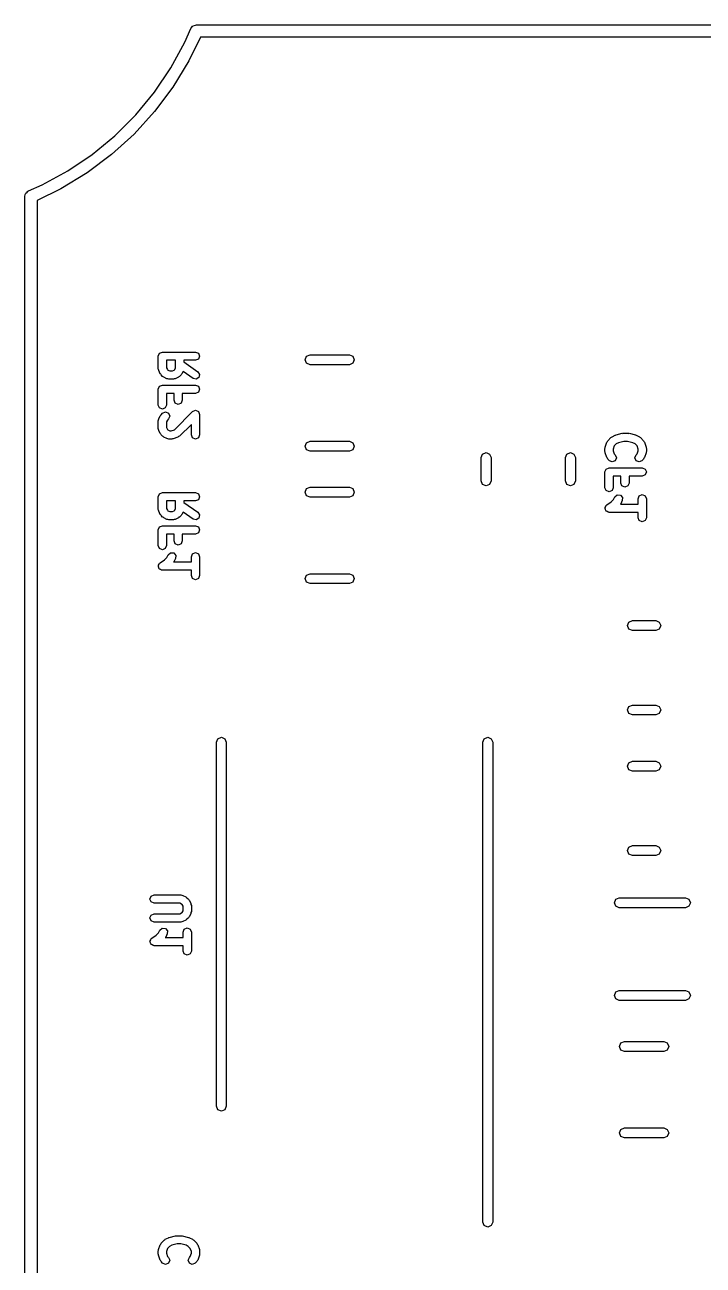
# Model space of a CAD drawing. Extents: x 86.6 to 116.8, y -73.1 to -42.9.
# Drawn here: x 86.61 to 94.81, y -57.92 to -42.93 of the extents above; entities that cross this region are included whole.
import ezdxf

# ---------------------------------------------------------------- set-up
doc = ezdxf.new("R2010")
doc.units = 0
doc.layers.add('BLACK', color=7, linetype='CONTINUOUS')

msp = doc.modelspace()

# ---------------------------------------------------------------- linework, layer by layer
at = {"layer": 'BLACK', "linetype": 'CONTINUOUS'}
for p, q in [((88.550275, -43.137192), (88.620263, -42.973873)), ((88.620263, -42.973874), (88.633816, -42.958391)), ((88.620263, -42.973873), (88.620263, -42.973874)), ((88.633816, -42.958391), (88.640991, -42.945965)), ((88.640991, -42.945965), (88.646425, -42.943986)), ((88.646425, -42.943986), (88.650794, -42.938997)), ((88.650794, -42.938997), (88.675652, -42.933348)), ((88.675652, -42.933348), (88.6892, -42.928418)), ((88.6892, -42.928418), (114.6892, -42.928418)), ((88.379898, -43.44905), (88.550275, -43.137192)), ((88.736038, -43.078418), (88.596716, -43.365034)), ((114.642351, -43.078418), (88.736038, -43.078418)), ((88.180669, -43.743315), (88.379898, -43.44905)), ((88.596716, -43.365034), (88.404487, -43.680273)), ((87.954391, -44.017326), (88.180669, -43.743315)), ((88.404487, -43.680273), (88.183185, -43.975829)), ((87.703109, -44.268606), (87.954391, -44.017326)), ((88.183185, -43.975829), (87.934811, -44.249028)), ((87.429096, -44.494883), (87.703109, -44.268606)), ((87.934811, -44.249028), (87.66161, -44.497401)), ((87.13483, -44.69411), (87.429096, -44.494883)), ((87.66161, -44.497401), (87.366053, -44.718701)), ((86.822971, -44.864486), (87.13483, -44.69411)), ((87.366053, -44.718701), (87.050813, -44.910928)), ((86.618723, -44.977766), (86.623053, -44.972605)), ((86.623053, -44.972605), (86.624779, -44.965012)), ((86.624779, -44.965012), (86.642281, -44.94969)), ((86.642281, -44.94969), (86.6517, -44.938466)), ((86.6517, -44.938466), (86.655962, -44.937714)), ((86.655962, -44.937714), (86.659656, -44.934481)), ((86.659652, -44.934472), (86.822971, -44.864486)), ((86.659656, -44.934481), (86.659652, -44.934472)), ((87.050813, -44.910928), (86.7642, -45.050246)), ((86.6142, -45.003418), (86.618723, -44.977766)), ((86.6142, -71.003418), (86.6142, -45.003418)), ((86.7642, -45.050246), (86.7642, -70.956578)), ((88.227247, -46.933334), (88.241892, -46.897979)), ((88.241892, -46.897979), (88.277247, -46.883334)), ((88.277247, -46.883334), (88.677247, -46.883334)), ((88.677247, -46.883334), (88.712602, -46.897979)), ((88.712602, -46.897979), (88.727247, -46.933334)), ((90.020316, -46.935074), (90.062742, -46.9175)), ((90.062742, -46.9175), (90.537258, -46.9175)), ((90.537258, -46.9175), (90.579684, -46.935074)), ((88.227247, -47.085715), (88.227247, -46.933334)), ((88.436771, -46.983334), (88.327247, -46.983334)), ((88.327247, -46.983334), (88.327247, -47.073911)), ((88.327247, -47.073911), (88.337387, -47.094192)), ((88.42663, -47.094191), (88.436771, -47.073911)), ((88.436771, -47.073911), (88.436771, -46.983334)), ((88.677247, -46.983334), (88.536771, -46.983334)), ((88.536771, -46.983334), (88.536771, -47.002538)), ((88.536771, -47.002538), (88.70592, -47.120943)), ((88.712602, -46.968689), (88.677247, -46.983334)), ((88.727247, -46.933334), (88.712602, -46.968689)), ((90.002742, -46.9775), (90.020316, -46.935074)), ((90.020316, -47.019926), (90.002742, -46.9775)), ((90.062742, -47.0375), (90.020316, -47.019926)), ((90.537258, -47.0375), (90.062742, -47.0375)), ((90.579684, -47.019926), (90.537258, -47.0375)), ((90.579684, -46.935074), (90.597258, -46.9775)), ((90.597258, -46.9775), (90.579684, -47.019926)), ((88.2317, -47.096467), (88.227247, -47.085715)), ((88.232526, -47.108076), (88.2317, -47.096467)), ((88.251574, -47.146171), (88.232526, -47.108076)), ((88.25779, -47.151562), (88.251574, -47.146171)), ((88.26094, -47.159165), (88.25779, -47.151562)), ((88.279987, -47.178213), (88.26094, -47.159165)), ((88.28759, -47.181362), (88.279987, -47.178213)), ((88.292981, -47.187578), (88.28759, -47.181362)), ((88.331078, -47.206627), (88.292981, -47.187578)), ((88.342687, -47.207451), (88.331078, -47.206627)), ((88.337387, -47.094192), (88.34496, -47.101764)), ((88.353438, -47.211905), (88.342687, -47.207451)), ((88.34496, -47.101764), (88.365241, -47.111905)), ((88.41058, -47.211905), (88.353438, -47.211905)), ((88.365241, -47.111905), (88.398777, -47.111905)), ((88.398777, -47.111905), (88.419059, -47.101763)), ((88.421332, -47.207451), (88.41058, -47.211905)), ((88.419059, -47.101763), (88.42663, -47.094191)), ((88.432941, -47.206626), (88.421332, -47.207451)), ((88.471037, -47.187578), (88.432941, -47.206626)), ((88.476428, -47.181361), (88.471037, -47.187578)), ((88.484031, -47.178212), (88.476428, -47.181361)), ((88.503079, -47.159165), (88.484031, -47.178212)), ((88.506228, -47.151561), (88.503079, -47.159165)), ((88.512444, -47.146171), (88.506228, -47.151561)), ((88.526738, -47.117582), (88.512444, -47.146171)), ((88.648574, -47.202866), (88.526738, -47.117582)), ((88.685936, -47.211143), (88.648574, -47.202866)), ((88.718208, -47.190578), (88.685936, -47.211143)), ((88.70592, -47.120943), (88.726485, -47.153216)), ((88.726485, -47.153216), (88.718208, -47.190578)), ((88.227247, -47.333334), (88.241892, -47.297979)), ((88.227247, -47.52381), (88.227247, -47.333334)), ((88.241892, -47.297979), (88.277247, -47.283334)), ((88.277247, -47.283334), (88.677247, -47.283334)), ((88.677247, -47.283334), (88.712602, -47.297979)), ((88.712602, -47.368689), (88.677247, -47.383334)), ((88.712602, -47.297979), (88.727247, -47.333334)), ((88.727247, -47.333334), (88.712602, -47.368689)), ((88.241892, -47.559165), (88.227247, -47.52381)), ((88.327247, -47.52381), (88.312602, -47.559165)), ((88.417723, -47.383334), (88.327247, -47.383334)), ((88.327247, -47.383334), (88.327247, -47.52381)), ((88.417723, -47.466667), (88.417723, -47.383334)), ((88.432368, -47.502022), (88.417723, -47.466667)), ((88.467723, -47.516667), (88.432368, -47.502022)), ((88.503078, -47.502022), (88.467723, -47.516667)), ((88.517723, -47.466667), (88.503078, -47.502022)), ((88.677247, -47.383334), (88.517723, -47.383334)), ((88.517723, -47.383334), (88.517723, -47.466667)), ((88.232526, -47.691925), (88.251574, -47.65383)), ((88.277247, -47.57381), (88.241892, -47.559165)), ((88.251574, -47.65383), (88.25779, -47.648438)), ((88.25779, -47.648438), (88.260939, -47.640837)), ((88.260939, -47.640837), (88.279986, -47.621789)), ((88.312602, -47.559165), (88.277247, -47.57381)), ((88.279986, -47.621789), (88.315341, -47.607144)), ((88.315341, -47.607144), (88.350696, -47.621787)), ((88.350696, -47.621787), (88.365341, -47.657142)), ((88.365341, -47.657142), (88.350698, -47.692498)), ((88.421667, -47.822965), (88.641892, -47.60274)), ((88.641892, -47.60274), (88.677247, -47.588095)), ((88.677247, -47.588095), (88.712602, -47.60274)), ((88.712602, -47.60274), (88.727247, -47.638095)), ((88.727247, -47.638095), (88.727247, -47.885714)), ((88.227247, -47.714286), (88.2317, -47.703533)), ((88.227247, -47.809524), (88.227247, -47.714286)), ((88.2317, -47.820276), (88.227247, -47.809524)), ((88.2317, -47.703533), (88.232526, -47.691925)), ((88.232526, -47.831885), (88.2317, -47.820276)), ((88.337387, -47.705808), (88.327247, -47.726089)), ((88.327247, -47.726089), (88.327247, -47.79772)), ((88.327247, -47.79772), (88.337387, -47.818001)), ((88.350698, -47.692498), (88.337387, -47.705808)), ((88.337387, -47.818001), (88.344959, -47.825573)), ((88.344959, -47.825573), (88.365241, -47.835714)), ((88.38342, -47.835714), (88.421667, -47.822965)), ((88.627247, -47.758805), (88.484031, -47.902022)), ((88.627247, -47.885714), (88.627247, -47.758805)), ((88.251574, -47.86998), (88.232526, -47.831885)), ((88.25779, -47.875371), (88.251574, -47.86998)), ((88.260939, -47.882973), (88.25779, -47.875371)), ((88.279986, -47.902021), (88.260939, -47.882973)), ((88.287588, -47.90517), (88.279986, -47.902021)), ((88.292982, -47.911389), (88.287588, -47.90517)), ((88.331078, -47.930436), (88.292982, -47.911389)), ((88.342686, -47.93126), (88.331078, -47.930436)), ((88.353438, -47.935714), (88.342686, -47.93126)), ((88.391533, -47.935714), (88.353438, -47.935714)), ((88.365241, -47.835714), (88.38342, -47.835714)), ((88.399135, -47.932564), (88.391533, -47.935714)), ((88.407344, -47.933148), (88.399135, -47.932564)), ((88.464487, -47.914101), (88.407344, -47.933148)), ((88.473279, -47.906475), (88.464487, -47.914101)), ((88.484031, -47.902022), (88.473279, -47.906475)), ((88.641892, -47.921069), (88.627247, -47.885714)), ((88.677247, -47.935714), (88.641892, -47.921069)), ((88.712602, -47.921069), (88.677247, -47.935714)), ((88.727247, -47.885714), (88.712602, -47.921069)), ((90.020316, -47.980074), (90.062742, -47.9625)), ((90.062742, -47.9625), (90.537258, -47.9625)), ((90.537258, -47.9625), (90.579684, -47.980074)), ((93.629813, -48.031807), (93.648861, -47.974664)), ((93.648861, -47.974664), (93.656486, -47.965872)), ((93.656486, -47.965872), (93.66094, -47.955121)), ((93.66094, -47.955121), (93.699034, -47.917026)), ((93.699034, -47.917026), (93.706637, -47.913876)), ((93.706637, -47.913876), (93.71203, -47.907659)), ((93.71203, -47.907659), (93.750125, -47.888613)), ((93.750125, -47.888613), (93.755791, -47.88821)), ((93.755791, -47.88821), (93.760358, -47.884827)), ((93.760358, -47.884827), (93.836549, -47.865779)), ((93.854831, -47.964286), (93.789937, -47.980509)), ((93.836549, -47.865779), (93.842819, -47.866712)), ((93.842819, -47.866712), (93.848676, -47.864286)), ((93.848676, -47.864286), (93.905819, -47.864286)), ((93.899664, -47.964286), (93.854831, -47.964286)), ((93.964556, -47.980509), (93.899664, -47.964286)), ((93.905819, -47.864286), (93.911675, -47.866712)), ((93.911675, -47.866712), (93.917946, -47.865779)), ((93.917946, -47.865779), (93.994136, -47.884827)), ((93.994136, -47.884827), (93.9987, -47.888209)), ((93.9987, -47.888209), (94.004369, -47.888612)), ((94.004369, -47.888612), (94.042464, -47.907659)), ((94.042464, -47.907659), (94.047855, -47.913875)), ((94.047855, -47.913875), (94.055459, -47.917025)), ((94.055459, -47.917025), (94.093555, -47.95512)), ((94.093555, -47.95512), (94.098008, -47.965872)), ((94.098008, -47.965872), (94.105634, -47.974665)), ((94.105634, -47.974665), (94.124681, -48.031808)), ((90.002742, -48.0225), (90.020316, -47.980074)), ((90.020316, -48.064926), (90.002742, -48.0225)), ((90.062742, -48.0825), (90.020316, -48.064926)), ((90.537258, -48.0825), (90.062742, -48.0825)), ((90.579684, -48.064926), (90.537258, -48.0825)), ((90.579684, -47.980074), (90.597258, -48.0225)), ((90.597258, -48.0225), (90.579684, -48.064926)), ((92.13, -48.15942), (92.147574, -48.116994)), ((92.147574, -48.116994), (92.19, -48.09942)), ((92.19, -48.09942), (92.232426, -48.116994)), ((92.232426, -48.116994), (92.25, -48.15942)), ((93.15, -48.15942), (93.167574, -48.116994)), ((93.167574, -48.116994), (93.21, -48.09942)), ((93.21, -48.09942), (93.252426, -48.116994)), ((93.252426, -48.116994), (93.27, -48.15942)), ((93.627247, -48.047619), (93.630396, -48.040015)), ((93.627247, -48.085715), (93.627247, -48.047619)), ((93.630396, -48.093318), (93.627247, -48.085715)), ((93.630396, -48.040015), (93.629813, -48.031807)), ((93.629813, -48.101527), (93.630396, -48.093318)), ((93.648861, -48.158669), (93.629813, -48.101527)), ((93.739996, -48.017484), (93.727247, -48.055733)), ((93.727247, -48.055733), (93.727247, -48.0776)), ((93.727247, -48.0776), (93.739996, -48.115848)), ((93.764007, -47.993474), (93.739996, -48.017484)), ((93.739996, -48.115848), (93.750698, -48.12655)), ((93.789937, -47.980509), (93.764007, -47.993474)), ((93.990484, -47.993472), (93.964556, -47.980509)), ((94.014498, -48.017486), (93.990484, -47.993472)), ((94.003797, -48.12655), (94.014498, -48.115848)), ((94.027247, -48.055731), (94.014498, -48.017486)), ((94.014498, -48.115848), (94.027247, -48.077602)), ((94.027247, -48.077602), (94.027247, -48.055731)), ((94.124681, -48.101526), (94.105634, -48.158668)), ((94.124681, -48.031808), (94.124097, -48.040016)), ((94.124097, -48.040016), (94.127247, -48.047619)), ((94.127247, -48.085715), (94.124097, -48.093317)), ((94.124097, -48.093317), (94.124681, -48.101526)), ((94.127247, -48.047619), (94.127247, -48.085715)), ((92.13, -48.44058), (92.13, -48.15942)), ((92.25, -48.15942), (92.25, -48.44058)), ((93.15, -48.44058), (93.15, -48.15942)), ((93.27, -48.15942), (93.27, -48.44058)), ((93.656486, -48.16746), (93.648861, -48.158669)), ((93.660939, -48.178211), (93.656486, -48.16746)), ((93.679986, -48.197259), (93.660939, -48.178211)), ((93.715341, -48.211904), (93.679986, -48.197259)), ((93.750696, -48.197261), (93.715341, -48.211904)), ((93.765341, -48.161906), (93.750696, -48.197261)), ((93.750698, -48.12655), (93.765341, -48.161906)), ((93.989152, -48.161905), (94.003797, -48.12655)), ((94.003797, -48.19726), (93.989152, -48.161905)), ((94.039152, -48.211905), (94.003797, -48.19726)), ((94.074507, -48.19726), (94.039152, -48.211905)), ((94.093555, -48.178212), (94.074507, -48.19726)), ((94.098008, -48.16746), (94.093555, -48.178212)), ((94.105634, -48.158668), (94.098008, -48.16746)), ((93.627247, -48.333334), (93.641892, -48.297979)), ((93.627247, -48.52381), (93.627247, -48.333334)), ((93.641892, -48.297979), (93.677247, -48.283334)), ((93.677247, -48.283334), (94.077247, -48.283334)), ((93.817723, -48.383334), (93.727247, -48.383334)), ((93.727247, -48.383334), (93.727247, -48.52381)), ((93.817723, -48.466667), (93.817723, -48.383334)), ((94.077247, -48.383334), (93.917723, -48.383334)), ((93.917723, -48.383334), (93.917723, -48.466667)), ((94.077247, -48.283334), (94.112602, -48.297979)), ((94.112602, -48.368689), (94.077247, -48.383334)), ((94.112602, -48.297979), (94.127247, -48.333334)), ((94.127247, -48.333334), (94.112602, -48.368689)), ((90.002742, -48.5775), (90.020316, -48.535074)), ((90.020316, -48.535074), (90.062742, -48.5175)), ((90.062742, -48.5175), (90.537258, -48.5175)), ((90.537258, -48.5175), (90.579684, -48.535074)), ((90.579684, -48.535074), (90.597258, -48.5775)), ((92.147574, -48.483006), (92.13, -48.44058)), ((92.19, -48.50058), (92.147574, -48.483006)), ((92.232426, -48.483006), (92.19, -48.50058)), ((92.25, -48.44058), (92.232426, -48.483006)), ((93.167574, -48.483006), (93.15, -48.44058)), ((93.21, -48.50058), (93.167574, -48.483006)), ((93.252426, -48.483006), (93.21, -48.50058)), ((93.27, -48.44058), (93.252426, -48.483006)), ((93.641892, -48.559165), (93.627247, -48.52381)), ((93.677247, -48.57381), (93.641892, -48.559165)), ((93.712602, -48.559165), (93.677247, -48.57381)), ((93.727247, -48.52381), (93.712602, -48.559165)), ((93.832368, -48.502022), (93.817723, -48.466667)), ((93.867723, -48.516667), (93.832368, -48.502022)), ((93.903078, -48.502022), (93.867723, -48.516667)), ((93.917723, -48.466667), (93.903078, -48.502022)), ((88.227247, -48.633334), (88.241892, -48.597979)), ((88.227247, -48.785715), (88.227247, -48.633334)), ((88.241892, -48.597979), (88.277247, -48.583334)), ((88.277247, -48.583334), (88.677247, -48.583334)), ((88.436771, -48.683334), (88.327247, -48.683334)), ((88.327247, -48.683334), (88.327247, -48.773911)), ((88.436771, -48.773911), (88.436771, -48.683334)), ((88.677247, -48.683334), (88.536771, -48.683334)), ((88.536771, -48.683334), (88.536771, -48.702538)), ((88.536771, -48.702538), (88.70592, -48.820943)), ((88.677247, -48.583334), (88.712602, -48.597979)), ((88.712602, -48.668689), (88.677247, -48.683334)), ((88.712602, -48.597979), (88.727247, -48.633334)), ((88.727247, -48.633334), (88.712602, -48.668689)), ((90.020316, -48.619926), (90.002742, -48.5775)), ((90.062742, -48.6375), (90.020316, -48.619926)), ((90.537258, -48.6375), (90.062742, -48.6375)), ((90.579684, -48.619926), (90.537258, -48.6375)), ((90.597258, -48.5775), (90.579684, -48.619926)), ((93.649512, -48.729827), (93.702535, -48.694477)), ((93.702535, -48.694477), (93.731393, -48.665619)), ((93.731393, -48.665619), (93.746812, -48.634782)), ((93.746812, -48.634782), (93.775722, -48.609709)), ((93.775722, -48.609709), (93.813894, -48.612422)), ((93.817206, -48.717599), (93.81279, -48.721429)), ((93.81279, -48.721429), (94.027247, -48.721429)), ((93.813894, -48.612422), (93.838967, -48.641332)), ((93.836254, -48.679504), (93.817206, -48.717599)), ((93.838967, -48.641332), (93.836254, -48.679504)), ((94.027247, -48.657143), (94.041892, -48.621788)), ((94.027247, -48.721429), (94.027247, -48.657143)), ((94.041892, -48.621788), (94.077247, -48.607143)), ((94.077247, -48.607143), (94.112602, -48.621788)), ((94.112602, -48.621788), (94.127247, -48.657143)), ((94.127247, -48.657143), (94.127247, -48.885714)), ((88.2317, -48.796467), (88.227247, -48.785715)), ((88.232526, -48.808076), (88.2317, -48.796467)), ((88.251574, -48.846171), (88.232526, -48.808076)), ((88.25779, -48.851562), (88.251574, -48.846171)), ((88.26094, -48.859165), (88.25779, -48.851562)), ((88.279987, -48.878213), (88.26094, -48.859165)), ((88.327247, -48.773911), (88.337387, -48.794192)), ((88.337387, -48.794192), (88.34496, -48.801764)), ((88.34496, -48.801764), (88.365241, -48.811905)), ((88.365241, -48.811905), (88.398777, -48.811905)), ((88.398777, -48.811905), (88.419059, -48.801763)), ((88.419059, -48.801763), (88.42663, -48.794191)), ((88.42663, -48.794191), (88.436771, -48.773911)), ((88.503079, -48.859165), (88.484031, -48.878212)), ((88.506228, -48.851561), (88.503079, -48.859165)), ((88.512444, -48.846171), (88.506228, -48.851561)), ((88.526738, -48.817582), (88.512444, -48.846171)), ((88.648574, -48.902866), (88.526738, -48.817582)), ((88.70592, -48.820943), (88.726485, -48.853216)), ((88.726485, -48.853216), (88.718208, -48.890578)), ((93.627247, -48.771429), (93.629216, -48.766673)), ((93.632819, -48.784881), (93.627247, -48.771429)), ((93.628218, -48.761624), (93.636319, -48.749526)), ((93.629216, -48.766673), (93.628218, -48.761624)), ((93.635645, -48.799164), (93.632819, -48.784881)), ((93.639922, -48.802028), (93.635645, -48.799164)), ((93.636319, -48.749526), (93.641892, -48.736074)), ((93.641892, -48.806784), (93.639922, -48.802028)), ((93.641892, -48.736074), (93.646647, -48.734104)), ((93.655344, -48.812356), (93.641892, -48.806784)), ((93.646647, -48.734104), (93.649512, -48.729827)), ((93.667442, -48.820458), (93.655344, -48.812356)), ((93.672491, -48.819459), (93.667442, -48.820458)), ((93.677247, -48.821429), (93.672491, -48.819459)), ((94.027247, -48.821429), (93.677247, -48.821429)), ((94.027247, -48.885714), (94.027247, -48.821429)), ((88.227247, -49.033334), (88.241892, -48.997979)), ((88.241892, -48.997979), (88.277247, -48.983334)), ((88.277247, -48.983334), (88.677247, -48.983334)), ((88.28759, -48.881362), (88.279987, -48.878213)), ((88.292981, -48.887578), (88.28759, -48.881362)), ((88.331078, -48.906627), (88.292981, -48.887578)), ((88.342687, -48.907451), (88.331078, -48.906627)), ((88.353438, -48.911905), (88.342687, -48.907451)), ((88.41058, -48.911905), (88.353438, -48.911905)), ((88.421332, -48.907451), (88.41058, -48.911905)), ((88.432941, -48.906626), (88.421332, -48.907451)), ((88.471037, -48.887578), (88.432941, -48.906626)), ((88.476428, -48.881361), (88.471037, -48.887578)), ((88.484031, -48.878212), (88.476428, -48.881361)), ((88.685936, -48.911143), (88.648574, -48.902866)), ((88.677247, -48.983334), (88.712602, -48.997979)), ((88.718208, -48.890578), (88.685936, -48.911143)), ((88.712602, -48.997979), (88.727247, -49.033334)), ((94.041892, -48.921069), (94.027247, -48.885714)), ((94.077247, -48.935714), (94.041892, -48.921069)), ((94.112602, -48.921069), (94.077247, -48.935714)), ((94.127247, -48.885714), (94.112602, -48.921069)), ((88.227247, -49.22381), (88.227247, -49.033334)), ((88.417723, -49.083334), (88.327247, -49.083334)), ((88.327247, -49.083334), (88.327247, -49.22381)), ((88.417723, -49.166667), (88.417723, -49.083334)), ((88.432368, -49.202022), (88.417723, -49.166667)), ((88.517723, -49.166667), (88.503078, -49.202022)), ((88.677247, -49.083334), (88.517723, -49.083334)), ((88.517723, -49.083334), (88.517723, -49.166667)), ((88.712602, -49.068689), (88.677247, -49.083334)), ((88.727247, -49.033334), (88.712602, -49.068689)), ((88.241892, -49.259165), (88.227247, -49.22381)), ((88.277247, -49.27381), (88.241892, -49.259165)), ((88.312602, -49.259165), (88.277247, -49.27381)), ((88.327247, -49.22381), (88.312602, -49.259165)), ((88.346812, -49.334782), (88.375722, -49.309709)), ((88.375722, -49.309709), (88.413894, -49.312422)), ((88.413894, -49.312422), (88.438967, -49.341332)), ((88.467723, -49.216667), (88.432368, -49.202022)), ((88.503078, -49.202022), (88.467723, -49.216667)), ((88.627247, -49.357143), (88.641892, -49.321788)), ((88.641892, -49.321788), (88.677247, -49.307143)), ((88.677247, -49.307143), (88.712602, -49.321788)), ((88.712602, -49.321788), (88.727247, -49.357143)), ((88.227247, -49.471429), (88.229216, -49.466673)), ((88.232819, -49.484881), (88.227247, -49.471429)), ((88.228218, -49.461624), (88.236319, -49.449526)), ((88.229216, -49.466673), (88.228218, -49.461624)), ((88.236319, -49.449526), (88.241892, -49.436074)), ((88.241892, -49.436074), (88.246647, -49.434104)), ((88.246647, -49.434104), (88.249512, -49.429827)), ((88.249512, -49.429827), (88.302535, -49.394477)), ((88.302535, -49.394477), (88.331393, -49.365619)), ((88.331393, -49.365619), (88.346812, -49.334782)), ((88.417206, -49.417599), (88.41279, -49.421429)), ((88.41279, -49.421429), (88.627247, -49.421429)), ((88.436254, -49.379504), (88.417206, -49.417599)), ((88.438967, -49.341332), (88.436254, -49.379504)), ((88.627247, -49.421429), (88.627247, -49.357143)), ((88.727247, -49.357143), (88.727247, -49.585714)), ((88.235645, -49.499164), (88.232819, -49.484881)), ((88.239922, -49.502028), (88.235645, -49.499164)), ((88.241892, -49.506784), (88.239922, -49.502028)), ((88.255344, -49.512356), (88.241892, -49.506784)), ((88.267442, -49.520458), (88.255344, -49.512356)), ((88.272491, -49.519459), (88.267442, -49.520458)), ((88.277247, -49.521429), (88.272491, -49.519459)), ((88.627247, -49.521429), (88.277247, -49.521429)), ((88.627247, -49.585714), (88.627247, -49.521429)), ((88.641892, -49.621069), (88.627247, -49.585714)), ((88.677247, -49.635714), (88.641892, -49.621069)), ((88.712602, -49.621069), (88.677247, -49.635714)), ((88.727247, -49.585714), (88.712602, -49.621069)), ((90.002742, -49.6225), (90.020316, -49.580074)), ((90.020316, -49.664926), (90.002742, -49.6225)), ((90.020316, -49.580074), (90.062742, -49.5625)), ((90.062742, -49.5625), (90.537258, -49.5625)), ((90.537258, -49.5625), (90.579684, -49.580074)), ((90.579684, -49.580074), (90.597258, -49.6225)), ((90.597258, -49.6225), (90.579684, -49.664926)), ((90.062742, -49.6825), (90.020316, -49.664926)), ((90.537258, -49.6825), (90.062742, -49.6825)), ((90.579684, -49.664926), (90.537258, -49.6825)), ((93.89942, -50.19), (93.916994, -50.147574)), ((93.916994, -50.232426), (93.89942, -50.19)), ((93.916994, -50.147574), (93.95942, -50.13)), ((93.95942, -50.13), (94.24058, -50.13)), ((94.24058, -50.13), (94.283006, -50.147574)), ((94.283006, -50.147574), (94.30058, -50.19)), ((94.30058, -50.19), (94.283006, -50.232426)), ((93.95942, -50.25), (93.916994, -50.232426)), ((94.24058, -50.25), (93.95942, -50.25)), ((94.283006, -50.232426), (94.24058, -50.25)), ((93.89942, -51.21), (93.916994, -51.167574)), ((93.916994, -51.252426), (93.89942, -51.21)), ((93.916994, -51.167574), (93.95942, -51.15)), ((93.95942, -51.27), (93.916994, -51.252426)), ((93.95942, -51.15), (94.24058, -51.15)), ((94.24058, -51.27), (93.95942, -51.27)), ((94.24058, -51.15), (94.283006, -51.167574)), ((94.283006, -51.252426), (94.24058, -51.27)), ((94.283006, -51.167574), (94.30058, -51.21)), ((94.30058, -51.21), (94.283006, -51.252426)), ((88.93, -51.6), (88.947574, -51.557574)), ((88.947574, -51.557574), (88.99, -51.54)), ((88.99, -51.54), (89.032426, -51.557574)), ((89.032426, -51.557574), (89.05, -51.6)), ((92.15, -51.6), (92.167574, -51.557574)), ((92.167574, -51.557574), (92.21, -51.54)), ((92.21, -51.54), (92.252426, -51.557574)), ((92.252426, -51.557574), (92.27, -51.6)), ((88.93, -53.8), (88.93, -51.6)), ((89.05, -51.6), (89.05, -53.8)), ((92.15, -53.8), (92.15, -51.6)), ((92.27, -51.6), (92.27, -53.8)), ((93.89942, -51.89), (93.916994, -51.847574)), ((93.916994, -51.847574), (93.95942, -51.83)), ((93.95942, -51.83), (94.24058, -51.83)), ((94.24058, -51.83), (94.283006, -51.847574)), ((94.283006, -51.847574), (94.30058, -51.89)), ((93.916994, -51.932426), (93.89942, -51.89)), ((93.95942, -51.95), (93.916994, -51.932426)), ((94.24058, -51.95), (93.95942, -51.95)), ((94.283006, -51.932426), (94.24058, -51.95)), ((94.30058, -51.89), (94.283006, -51.932426)), ((93.89942, -52.91), (93.916994, -52.867574)), ((93.916994, -52.952426), (93.89942, -52.91)), ((93.916994, -52.867574), (93.95942, -52.85)), ((93.95942, -52.85), (94.24058, -52.85)), ((94.24058, -52.85), (94.283006, -52.867574)), ((94.283006, -52.867574), (94.30058, -52.91)), ((94.30058, -52.91), (94.283006, -52.952426)), ((93.95942, -52.97), (93.916994, -52.952426)), ((94.24058, -52.97), (93.95942, -52.97)), ((94.283006, -52.952426), (94.24058, -52.97)), ((88.127247, -53.495238), (88.141892, -53.459883)), ((88.141892, -53.530593), (88.127247, -53.495238)), ((88.141892, -53.459883), (88.177247, -53.445238)), ((88.177247, -53.445238), (88.501057, -53.445238)), ((88.501057, -53.445238), (88.511807, -53.449691)), ((88.511807, -53.449691), (88.523417, -53.450516)), ((88.523417, -53.450516), (88.561512, -53.469563)), ((88.561512, -53.469563), (88.566904, -53.47578)), ((88.566904, -53.47578), (88.574507, -53.47893)), ((88.574507, -53.47893), (88.593555, -53.497978)), ((88.593555, -53.497978), (88.596703, -53.50558)), ((88.596703, -53.50558), (88.602922, -53.510973)), ((88.602922, -53.510973), (88.621968, -53.549068)), ((93.740378, -53.54), (93.757952, -53.497574)), ((93.757952, -53.497574), (93.800378, -53.48)), ((93.800378, -53.48), (94.599622, -53.48)), ((94.599622, -53.48), (94.642048, -53.497574)), ((94.642048, -53.497574), (94.659622, -53.54)), ((88.177247, -53.545238), (88.141892, -53.530593)), ((88.489254, -53.545238), (88.177247, -53.545238)), ((88.509534, -53.555377), (88.489254, -53.545238)), ((88.489254, -53.673809), (88.509534, -53.663668)), ((88.517105, -53.562948), (88.509534, -53.555377)), ((88.509534, -53.663668), (88.517106, -53.656096)), ((88.527247, -53.583231), (88.517105, -53.562948)), ((88.517106, -53.656096), (88.527247, -53.635815)), ((88.527247, -53.635815), (88.527247, -53.583231)), ((88.621968, -53.669979), (88.602922, -53.708074)), ((88.621968, -53.549068), (88.622792, -53.560674)), ((88.622792, -53.658372), (88.621968, -53.669979)), ((88.622792, -53.560674), (88.627247, -53.571428)), ((88.627247, -53.647619), (88.622792, -53.658372)), ((88.627247, -53.571428), (88.627247, -53.647619)), ((93.757952, -53.582426), (93.740378, -53.54)), ((93.800378, -53.6), (93.757952, -53.582426)), ((94.599622, -53.6), (93.800378, -53.6)), ((94.642048, -53.582426), (94.599622, -53.6)), ((94.659622, -53.54), (94.642048, -53.582426)), ((88.127247, -53.723809), (88.141892, -53.688454)), ((88.141892, -53.759164), (88.127247, -53.723809)), ((88.141892, -53.688454), (88.177247, -53.673809)), ((88.177247, -53.773809), (88.141892, -53.759164)), ((88.177247, -53.673809), (88.489254, -53.673809)), ((88.501057, -53.773809), (88.177247, -53.773809)), ((88.511809, -53.769355), (88.501057, -53.773809)), ((88.523418, -53.76853), (88.511809, -53.769355)), ((88.561513, -53.749482), (88.523418, -53.76853)), ((88.566904, -53.743265), (88.561513, -53.749482)), ((88.574506, -53.740117), (88.566904, -53.743265)), ((88.593554, -53.72107), (88.574506, -53.740117)), ((88.596703, -53.713467), (88.593554, -53.72107)), ((88.602922, -53.708074), (88.596703, -53.713467)), ((88.93, -56), (88.93, -53.8)), ((89.05, -53.8), (89.05, -56)), ((92.15, -57.4), (92.15, -53.8)), ((92.27, -53.8), (92.27, -57.4)), ((88.141892, -53.974169), (88.146647, -53.972199)), ((88.146647, -53.972199), (88.149512, -53.967922)), ((88.149512, -53.967922), (88.202535, -53.932572)), ((88.202535, -53.932572), (88.231393, -53.903714)), ((88.231393, -53.903714), (88.246812, -53.872877)), ((88.246812, -53.872877), (88.275722, -53.847804)), ((88.275722, -53.847804), (88.313894, -53.850517)), ((88.317206, -53.955694), (88.31279, -53.959524)), ((88.31279, -53.959524), (88.527247, -53.959524)), ((88.313894, -53.850517), (88.338967, -53.879427)), ((88.336254, -53.917599), (88.317206, -53.955694)), ((88.338967, -53.879427), (88.336254, -53.917599)), ((88.527247, -53.895238), (88.541892, -53.859883)), ((88.527247, -53.959524), (88.527247, -53.895238)), ((88.541892, -53.859883), (88.577247, -53.845238)), ((88.577247, -53.845238), (88.612602, -53.859883)), ((88.612602, -53.859883), (88.627247, -53.895238)), ((88.627247, -53.895238), (88.627247, -54.123809)), ((88.127247, -54.009524), (88.129216, -54.004768)), ((88.132819, -54.022976), (88.127247, -54.009524)), ((88.128218, -53.999719), (88.136319, -53.987621)), ((88.129216, -54.004768), (88.128218, -53.999719)), ((88.135645, -54.037259), (88.132819, -54.022976)), ((88.139922, -54.040123), (88.135645, -54.037259)), ((88.136319, -53.987621), (88.141892, -53.974169)), ((88.141892, -54.044879), (88.139922, -54.040123)), ((88.155344, -54.050451), (88.141892, -54.044879)), ((88.167442, -54.058553), (88.155344, -54.050451)), ((88.172491, -54.057554), (88.167442, -54.058553)), ((88.177247, -54.059524), (88.172491, -54.057554)), ((88.527247, -54.059524), (88.177247, -54.059524)), ((88.527247, -54.123809), (88.527247, -54.059524)), ((88.541892, -54.159164), (88.527247, -54.123809)), ((88.577247, -54.173809), (88.541892, -54.159164)), ((88.612602, -54.159164), (88.577247, -54.173809)), ((88.627247, -54.123809), (88.612602, -54.159164)), ((93.740378, -54.66), (93.757952, -54.617574)), ((93.757952, -54.702426), (93.740378, -54.66)), ((93.757952, -54.617574), (93.800378, -54.6)), ((93.800378, -54.72), (93.757952, -54.702426)), ((93.800378, -54.6), (94.599622, -54.6)), ((94.599622, -54.72), (93.800378, -54.72)), ((94.599622, -54.6), (94.642048, -54.617574)), ((94.642048, -54.702426), (94.599622, -54.72)), ((94.642048, -54.617574), (94.659622, -54.66)), ((94.659622, -54.66), (94.642048, -54.702426)), ((93.802742, -55.2775), (93.820316, -55.235074)), ((93.820316, -55.319926), (93.802742, -55.2775)), ((93.820316, -55.235074), (93.862742, -55.2175)), ((93.862742, -55.3375), (93.820316, -55.319926)), ((93.862742, -55.2175), (94.337258, -55.2175)), ((94.337258, -55.2175), (94.379684, -55.235074)), ((94.379684, -55.319926), (94.337258, -55.3375)), ((94.379684, -55.235074), (94.397258, -55.2775)), ((94.397258, -55.2775), (94.379684, -55.319926)), ((94.337258, -55.3375), (93.862742, -55.3375)), ((88.947574, -56.042426), (88.93, -56)), ((88.99, -56.06), (88.947574, -56.042426)), ((89.032426, -56.042426), (88.99, -56.06)), ((89.05, -56), (89.032426, -56.042426)), ((93.802742, -56.3225), (93.820316, -56.280074)), ((93.820316, -56.364926), (93.802742, -56.3225)), ((93.820316, -56.280074), (93.862742, -56.2625)), ((93.862742, -56.3825), (93.820316, -56.364926)), ((93.862742, -56.2625), (94.337258, -56.2625)), ((94.337258, -56.2625), (94.379684, -56.280074)), ((94.379684, -56.364926), (94.337258, -56.3825)), ((94.379684, -56.280074), (94.397258, -56.3225)), ((94.397258, -56.3225), (94.379684, -56.364926)), ((94.337258, -56.3825), (93.862742, -56.3825)), ((92.167574, -57.442426), (92.15, -57.4)), ((92.27, -57.4), (92.252426, -57.442426)), ((88.360358, -57.584826), (88.436549, -57.565778)), ((88.436549, -57.565778), (88.442819, -57.566711)), ((88.442819, -57.566711), (88.448676, -57.564285)), ((88.448676, -57.564285), (88.505819, -57.564285)), ((88.505819, -57.564285), (88.511675, -57.566711)), ((88.511675, -57.566711), (88.517946, -57.565778)), ((88.517946, -57.565778), (88.594136, -57.584826)), ((92.21, -57.46), (92.167574, -57.442426)), ((92.252426, -57.442426), (92.21, -57.46)), ((88.229813, -57.731806), (88.248861, -57.674663)), ((88.248861, -57.674663), (88.256486, -57.665871)), ((88.256486, -57.665871), (88.26094, -57.65512)), ((88.26094, -57.65512), (88.299034, -57.617025)), ((88.299034, -57.617025), (88.306637, -57.613875)), ((88.306637, -57.613875), (88.31203, -57.607658)), ((88.31203, -57.607658), (88.350125, -57.588612)), ((88.339996, -57.717483), (88.327247, -57.755732)), ((88.364007, -57.693473), (88.339996, -57.717483)), ((88.350125, -57.588612), (88.355791, -57.588209)), ((88.355791, -57.588209), (88.360358, -57.584826)), ((88.389937, -57.680508), (88.364007, -57.693473)), ((88.454831, -57.664285), (88.389937, -57.680508)), ((88.499664, -57.664285), (88.454831, -57.664285)), ((88.564556, -57.680508), (88.499664, -57.664285)), ((88.590484, -57.693471), (88.564556, -57.680508)), ((88.614498, -57.717485), (88.590484, -57.693471)), ((88.594136, -57.584826), (88.5987, -57.588208)), ((88.5987, -57.588208), (88.604369, -57.588611)), ((88.604369, -57.588611), (88.642464, -57.607658)), ((88.627247, -57.75573), (88.614498, -57.717485)), ((88.642464, -57.607658), (88.647855, -57.613874)), ((88.647855, -57.613874), (88.655459, -57.617024)), ((88.655459, -57.617024), (88.693555, -57.655119)), ((88.693555, -57.655119), (88.698008, -57.665871)), ((88.698008, -57.665871), (88.705634, -57.674664)), ((88.705634, -57.674664), (88.724681, -57.731807)), ((88.227247, -57.747618), (88.230396, -57.740014)), ((88.227247, -57.785714), (88.227247, -57.747618)), ((88.230396, -57.793317), (88.227247, -57.785714)), ((88.230396, -57.740014), (88.229813, -57.731806)), ((88.229813, -57.801526), (88.230396, -57.793317)), ((88.248861, -57.858668), (88.229813, -57.801526)), ((88.256486, -57.867459), (88.248861, -57.858668)), ((88.260939, -57.87821), (88.256486, -57.867459)), ((88.327247, -57.755732), (88.327247, -57.777599)), ((88.327247, -57.777599), (88.339996, -57.815847)), ((88.339996, -57.815847), (88.350698, -57.826549)), ((88.365341, -57.861905), (88.350696, -57.89726)), ((88.350698, -57.826549), (88.365341, -57.861905)), ((88.589152, -57.861904), (88.603797, -57.826549)), ((88.603797, -57.897259), (88.589152, -57.861904)), ((88.603797, -57.826549), (88.614498, -57.815847)), ((88.614498, -57.815847), (88.627247, -57.777601)), ((88.627247, -57.777601), (88.627247, -57.75573)), ((88.698008, -57.867459), (88.693555, -57.878211)), ((88.705634, -57.858667), (88.698008, -57.867459)), ((88.724681, -57.801525), (88.705634, -57.858667)), ((88.724681, -57.731807), (88.724097, -57.740015)), ((88.724097, -57.740015), (88.727247, -57.747618)), ((88.727247, -57.785714), (88.724097, -57.793316)), ((88.724097, -57.793316), (88.724681, -57.801525)), ((88.727247, -57.747618), (88.727247, -57.785714)), ((88.279986, -57.897258), (88.260939, -57.87821)), ((88.315341, -57.911903), (88.279986, -57.897258)), ((88.350696, -57.89726), (88.315341, -57.911903)), ((88.639152, -57.911904), (88.603797, -57.897259)), ((88.674507, -57.897259), (88.639152, -57.911904)), ((88.693555, -57.878211), (88.674507, -57.897259))]:
    msp.add_line(p, q, dxfattribs=at)

doc.saveas('drawing.dxf')
